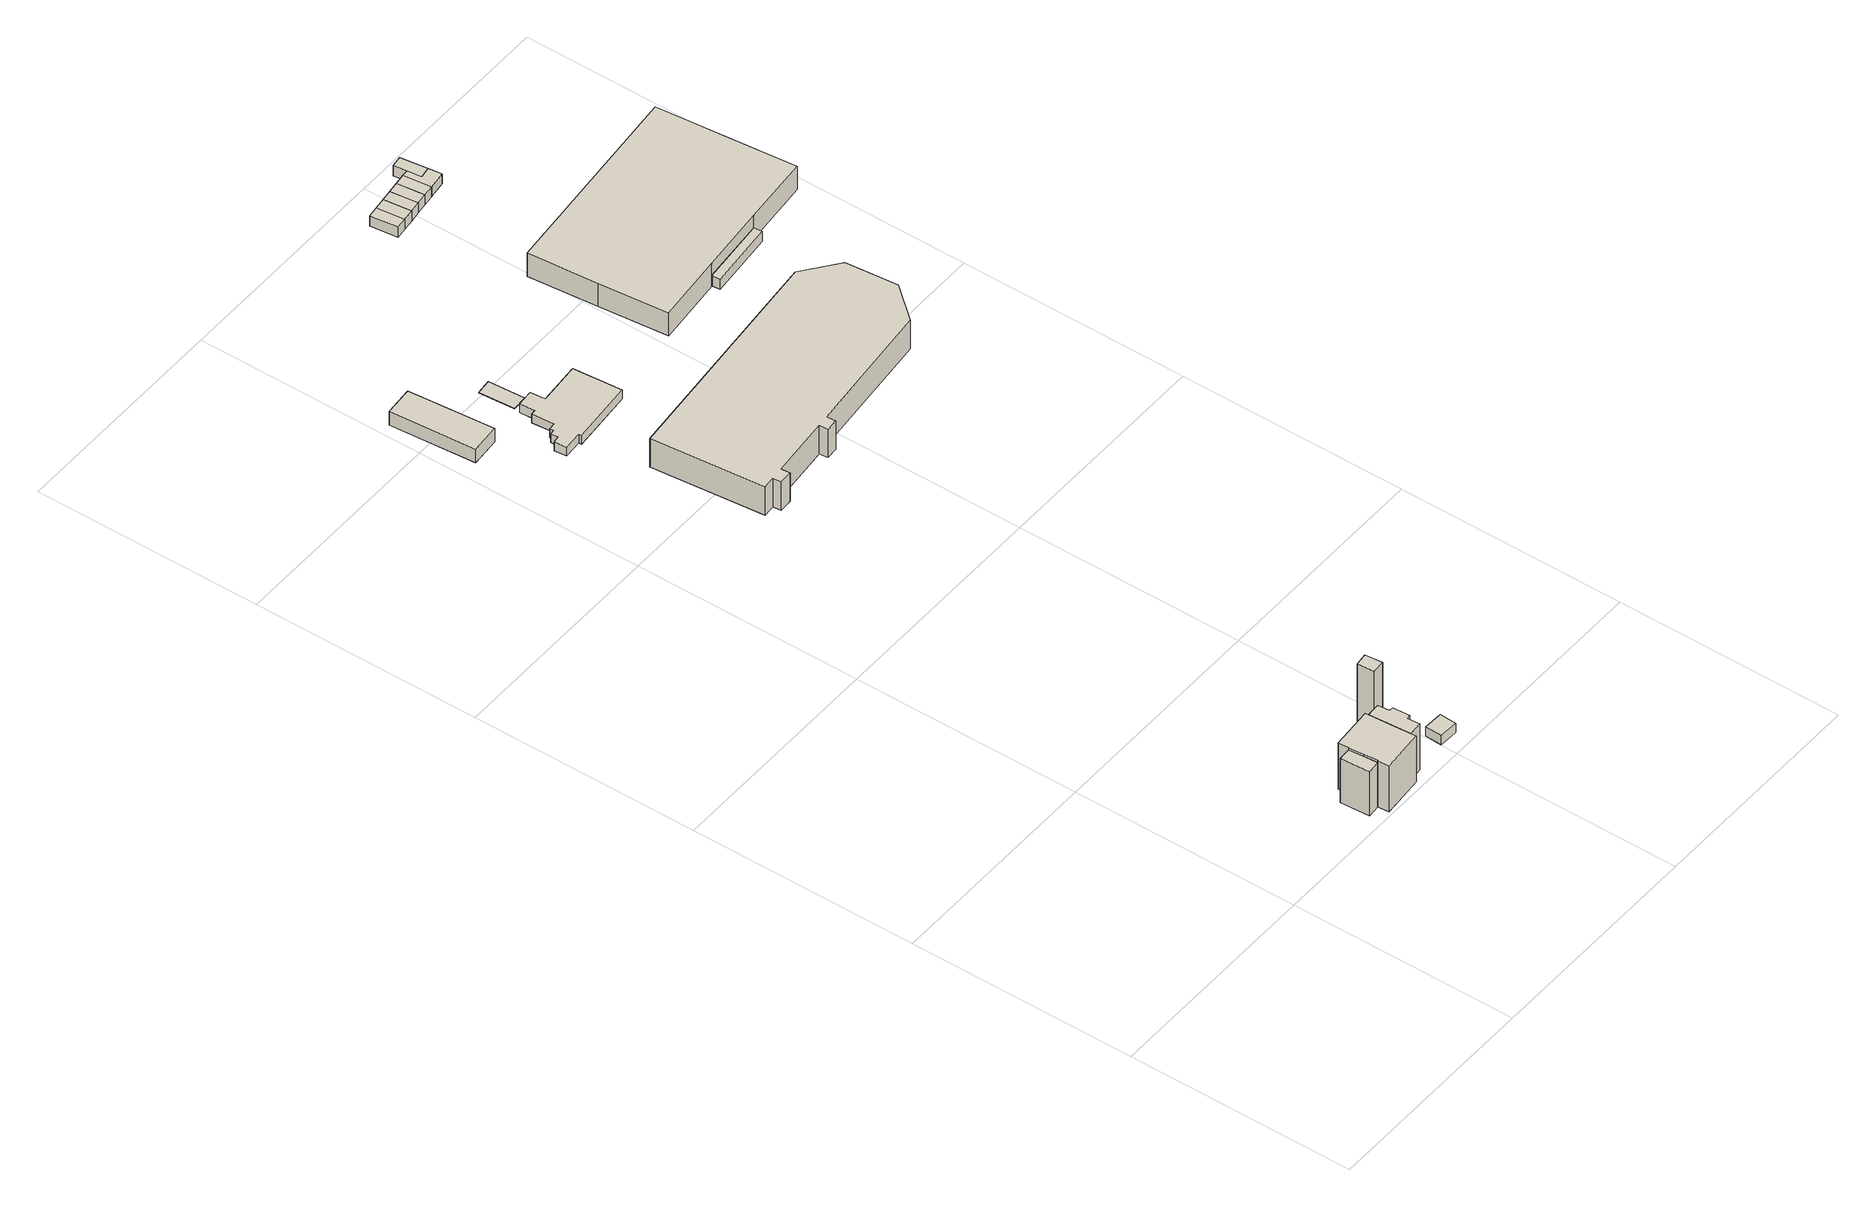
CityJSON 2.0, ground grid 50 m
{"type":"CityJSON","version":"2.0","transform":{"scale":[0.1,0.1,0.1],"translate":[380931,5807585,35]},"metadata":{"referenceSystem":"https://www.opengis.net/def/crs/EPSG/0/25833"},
"CityObjects":{
"building1":{"type":"Building","attributes":{"Gemeindeschluessel":"11000006","function":"31001_1010"},"address":[{"country":"Germany","locality":"Berlin","thoroughfareNumber":"60 (15)","thoroughfareName":"Sachtlebenstraße"}],"children":["building1-1","building1-2","building1-3"]},
"building1-1":{"type":"BuildingPart","attributes":{"BezugspunktDach":"2200","measuredHeight":12.17,"storeysAboveGround":3},"parents":["building1"],"geometry":[{"type":"MultiSurface","lod":"1","boundaries":[[[0,1,2,3,4,5,6,7,8,9,10,11]],[[12,13,14,15,16,17,18,19,20,21,22,23]],[[12,23,11,10]],[[13,12,10,9]],[[16,15,7,6]],[[17,16,6,5]],[[18,17,5,4]],[[19,18,4,3]],[[24,25,19,3,2]],[[26,24,20,2,1]],[[22,21,1,0]],[[23,22,0,11]],[[14,13,9,8]],[[15,14,8,7]],[[20,19,25,24]],[[21,20,24,26]]]}]},
"building1-2":{"type":"BuildingPart","attributes":{"BezugspunktDach":"2200","measuredHeight":11.81,"storeysAboveGround":3},"parents":["building1"],"geometry":[{"type":"MultiSurface","lod":"1","boundaries":[[[27,28,29,30,31,32,33,34]],[[35,36,37,38,39,40,15,13]],[[35,13,34,33]],[[36,35,33,32]],[[37,36,32,31]],[[38,37,31,30]],[[39,38,30,29]],[[40,39,29,28]],[[15,40,28,27]],[[13,9,8,7,27,34]],[[41,15,14]],[[41,14,8,9,13]],[[14,15,7,8]]]}]},
"building1-3":{"type":"BuildingPart","attributes":{"BezugspunktDach":"2200","measuredHeight":11.14,"storeysAboveGround":3},"parents":["building1"],"geometry":[{"type":"MultiSurface","lod":"1","boundaries":[[[42,43,25,26,44]],[[21,19,18,45,46]],[[21,46,44,26]],[[18,19,25,43]],[[45,18,43,42]],[[46,45,42,44]],[[19,47,20,24,25]],[[21,26,24,20]]]}]},
"building2":{"type":"Building","attributes":{"Gemeindeschluessel":"11000006","BezugspunktDach":"2200","function":"31001_2143","measuredHeight":20.22,"storeysAboveGround":1},"address":[{"country":"Germany","locality":"Berlin","thoroughfareNumber":"60 (14)","thoroughfareName":"Sachtlebenstraße"}],"geometry":[{"type":"Solid","lod":"1","boundaries":[[[[48,49,50,51]],[[52,53,54,55]],[[52,55,51,50]],[[53,52,50,49]],[[54,53,49,48]],[[55,54,48,51]]]]}]},
"building3":{"type":"Building","attributes":{"Gemeindeschluessel":"11000006","BezugspunktDach":"2200","function":"31001_2143","measuredHeight":2.31,"storeysAboveGround":1},"address":[{"country":"Germany","locality":"Berlin","thoroughfareNumber":"60 (13)","thoroughfareName":"Sachtlebenstraße"}],"geometry":[{"type":"Solid","lod":"1","boundaries":[[[[56,57,58,59]],[[60,61,62,63]],[[60,63,59,58]],[[61,60,58,57]],[[62,61,57,56]],[[63,62,56,59]]]]}]},
"building4":{"type":"Building","attributes":{"Gemeindeschluessel":"11000006","BezugspunktDach":"2200","function":"51009_1610","measuredHeight":3.4,"storeysAboveGround":0},"address":[{"country":"Germany","locality":"Berlin"}],"geometry":[{"type":"Solid","lod":"1","boundaries":[[[[64,65,66,67]],[[68,69,70,71]],[[68,71,67,66]],[[69,68,66,65]],[[70,69,65,64]],[[71,70,64,67]]]]}]},
"building5":{"type":"Building","attributes":{"Gemeindeschluessel":"11000006","BezugspunktDach":"2200","function":"31001_2143","measuredHeight":0.007,"storeysAboveGround":1},"address":[{"country":"Germany","locality":"Berlin","thoroughfareNumber":"60 (7)","thoroughfareName":"Sachtlebenstraße"}]},
"building6":{"type":"Building","attributes":{"Gemeindeschluessel":"11000006","BezugspunktDach":"2200","function":"31001_2143","measuredHeight":2.17,"storeysAboveGround":1},"address":[{"country":"Germany","locality":"Berlin","thoroughfareNumber":"60 (5)","thoroughfareName":"Sachtlebenstraße"}],"geometry":[{"type":"Solid","lod":"1","boundaries":[[[[72,73,74,75,76,77,78,79,80,81,82,83,84,85,86,87]],[[88,89,90,91,92,93,94,95,96,97,98,99,100,101,102,103]],[[88,103,87,86]],[[89,88,86,85]],[[90,89,85,84]],[[91,90,84,83]],[[92,91,83,82]],[[93,92,82,81]],[[94,93,81,80]],[[95,94,80,79]],[[96,95,79,78]],[[97,96,78,77]],[[98,97,77,76]],[[99,98,76,75]],[[100,99,75,74]],[[101,100,74,73]],[[102,101,73,72]],[[103,102,72,87]]]]}]},
"building7":{"type":"Building","attributes":{"Gemeindeschluessel":"11000006","BezugspunktDach":"2200","function":"31001_2143","measuredHeight":0.044,"storeysAboveGround":1},"address":[{"country":"Germany","locality":"Berlin","thoroughfareNumber":"60 (6)","thoroughfareName":"Sachtlebenstraße"}],"geometry":[{"type":"Solid","lod":"1","boundaries":[[[[104,105,106,107]],[[108,109,110,111]],[[108,111,107,106]],[[109,108,106,105]],[[110,109,105,104]],[[111,110,104,107]]]]}]},
"building8":{"type":"Building","attributes":{"Gemeindeschluessel":"11000006","BezugspunktDach":"2200","function":"31001_2120","measuredHeight":7.24,"storeysAboveGround":2},"address":[{"country":"Germany","locality":"Berlin","thoroughfareNumber":"60 (11)","thoroughfareName":"Sachtlebenstraße"}],"geometry":[{"type":"Solid","lod":"1","boundaries":[[[[112,113,114,115,116,117,118,119,120,121,122,123,124,125]],[[126,127,128,129,130,131,132,133,134,135,136,137,138,139]],[[126,139,125,124]],[[127,126,124,123]],[[128,127,123,122]],[[129,128,122,121]],[[130,129,121,120]],[[131,130,120,119]],[[132,131,119,118]],[[133,132,118,117]],[[134,133,117,116]],[[135,134,116,115]],[[136,135,115,114]],[[137,136,114,113]],[[138,137,113,112]],[[139,138,112,125]]]]}]},
"building9":{"type":"Building","attributes":{"Gemeindeschluessel":"11000006","BezugspunktDach":"2200","function":"31001_2724","measuredHeight":2.6,"storeysAboveGround":1},"address":[{"country":"Germany","locality":"Berlin","thoroughfareNumber":"56A (5)","thoroughfareName":"Sachtlebenstraße"}],"geometry":[{"type":"Solid","lod":"1","boundaries":[[[[140,141,142,143]],[[144,145,146,147]],[[144,147,143,142]],[[145,144,142,141]],[[146,145,141,140]],[[147,146,140,143]]]]}]},
"building10":{"type":"Building","attributes":{"Gemeindeschluessel":"11000006","BezugspunktDach":"2200","function":"31001_2724","measuredHeight":2.64,"storeysAboveGround":1},"address":[{"country":"Germany","locality":"Berlin","thoroughfareNumber":"56A (4)","thoroughfareName":"Sachtlebenstraße"}],"geometry":[{"type":"Solid","lod":"1","boundaries":[[[[141,148,149,142]],[[150,151,145,144]],[[150,144,142,149]],[[151,150,149,148]],[[145,151,148,141]],[[144,145,141,142]]]]}]},
"building11":{"type":"Building","attributes":{"Gemeindeschluessel":"11000006","BezugspunktDach":"2200","function":"31001_2724","measuredHeight":2.65,"storeysAboveGround":1},"address":[{"country":"Germany","locality":"Berlin","thoroughfareNumber":"56A (3)","thoroughfareName":"Sachtlebenstraße"}],"geometry":[{"type":"Solid","lod":"1","boundaries":[[[[148,152,153,149]],[[154,155,151,150]],[[154,150,149,153]],[[155,154,153,152]],[[151,155,152,148]],[[150,151,148,149]]]]}]},
"building12":{"type":"Building","attributes":{"Gemeindeschluessel":"11000006","BezugspunktDach":"2200","function":"31001_2724","measuredHeight":2.63,"storeysAboveGround":1},"address":[{"country":"Germany","locality":"Berlin","thoroughfareNumber":"56A (2)","thoroughfareName":"Sachtlebenstraße"}],"geometry":[{"type":"Solid","lod":"1","boundaries":[[[[152,156,157,158,153]],[[159,160,161,155,154]],[[159,154,153,158]],[[160,159,158,157]],[[161,160,157,156]],[[155,161,156,152]],[[154,155,152,153]]]]}]},
"building13":{"type":"Building","attributes":{"Gemeindeschluessel":"11000006","BezugspunktDach":"2200","function":"31001_2724","measuredHeight":2.57,"storeysAboveGround":1},"address":[{"country":"Germany","locality":"Berlin","thoroughfareNumber":"56A (1)","thoroughfareName":"Sachtlebenstraße"}],"geometry":[{"type":"Solid","lod":"1","boundaries":[[[[157,156,162,163,158]],[[164,165,161,160,159]],[[164,159,158,163]],[[165,164,163,162]],[[161,165,162,156]],[[160,161,156,157]],[[159,160,157,158]]]]}]},
"building14":{"type":"Building","attributes":{"Gemeindeschluessel":"11000006","BezugspunktDach":"2200","function":"51009_1610","measuredHeight":2.55,"storeysAboveGround":0},"address":[{"country":"Germany","locality":"Berlin"}],"geometry":[{"type":"Solid","lod":"1","boundaries":[[[[162,166,167,168,169,163]],[[170,171,172,173,174,175]],[[170,175,163,169]],[[171,170,169,168]],[[172,171,168,167]],[[173,172,167,166]],[[174,173,166,162]],[[175,174,162,163]]]]}]},
"building15":{"type":"Building","attributes":{"Gemeindeschluessel":"11000006","BezugspunktDach":"2200","function":"31001_2723","measuredHeight":2.67,"storeysAboveGround":1},"address":[{"country":"Germany","locality":"Berlin","thoroughfareNumber":"56A","thoroughfareName":"Sachtlebenstraße"}],"geometry":[{"type":"Solid","lod":"1","boundaries":[[[[169,168,167,176,177]],[[178,179,180,181,182]],[[178,182,177,176]],[[179,178,176,167]],[[180,179,167,168]],[[181,180,168,169]],[[182,181,169,177]]]]}]},
"building16":{"type":"Building","attributes":{"Gemeindeschluessel":"11000006","BezugspunktDach":"2200","function":"51009_1610","measuredHeight":2.56,"storeysAboveGround":0},"address":[{"country":"Germany","locality":"Berlin"}],"geometry":[{"type":"Solid","lod":"1","boundaries":[[[[183,184,185,186]],[[187,188,189,190]],[[187,190,186,185]],[[188,187,185,184]],[[189,188,184,183]],[[190,189,183,186]]]]}]},
"building17":{"type":"Building","attributes":{"Gemeindeschluessel":"11000006","BezugspunktDach":"2200","function":"31001_2143","measuredHeight":7.18,"storeysAboveGround":1},"address":[{"country":"Germany","locality":"Berlin","thoroughfareNumber":"60 (4)","thoroughfareName":"Sachtlebenstraße"}],"geometry":[{"type":"Solid","lod":"1","boundaries":[[[[191,192,193,194,195,196,197,198]],[[199,200,201,202,203,204,205,206]],[[199,206,198,197]],[[200,199,197,196]],[[201,200,196,195]],[[202,201,195,194]],[[203,202,194,193]],[[204,203,193,192]],[[205,204,192,191]],[[206,205,191,198]]]]}]}
},
"vertices":[
[298,96,123],[297,96,123],[300,63,123],[302,32,123],[301,32,123],[303,8,123],[396,15,123],[395,26,123],[392,70,123],[389,118,123],[388,126,123],[296,119,123],[388,126,6],[389,118,6],[392,70,6],[395,26,6],[396,15,6],[303,8,6],[301,32,6],[302,32,6],[300,63,6],[297,96,6],[298,96,6],[296,119,6],[300,63,118],[302,32,118],[297,96,118],
[395,26,124],[425,29,124],[423,56,124],[432,57,124],[429,94,124],[420,94,124],[418,120,124],[389,118,124],[418,120,6],[420,94,6],[429,94,6],[432,57,6],[423,56,6],[425,29,6],[392,82,6],
[273,30,118],[301,32,118],[269,94,118],[273,30,6],[269,94,6],[301,41,6],
[416,126,208],[444,128,208],[441,166,208],[413,163,208],[441,166,6],[444,128,6],[416,126,6],[413,163,6],
[543,34,31],[545,71,31],[502,73,31],[501,36,31],[502,73,8],[545,71,8],[543,34,8],[501,36,8],
[23,1888,63],[88,1893,63],[72,2080,63],[8,2075,63],[72,2080,29],[88,1893,29],[23,1888,29],[8,2075,29],
[139,1766,49],[180,1769,49],[180,1763,49],[321,1775,49],[312,1882,49],[218,1874,49],[215,1907,49],[179,1904,49],[182,1871,49],[171,1870,49],[175,1822,49],[159,1820,49],[160,1812,49],[150,1811,49],[151,1795,49],[136,1793,49],[151,1795,27],[150,1811,27],[160,1812,27],[159,1820,27],[175,1822,27],[171,1870,27],[182,1871,27],[179,1904,27],[215,1907,27],[218,1874,27],[312,1882,27],[321,1775,27],[180,1763,27],[180,1769,27],[139,1766,27],[136,1793,27],
[180,1916,30],[213,1918,30],[208,1997,30],[174,1994,30],[208,1997,29],[213,1918,29],[180,1916,29],[174,1994,29],
[234,1383,95],[260,1385,95],[262,1367,95],[291,1369,95],[289,1388,95],[423,1401,95],[425,1382,95],[451,1384,95],[450,1404,95],[746,1433,95],[808,1507,95],[797,1621,95],[723,1679,95],[210,1629,95],[723,1679,23],[797,1621,23],[808,1507,23],[746,1433,23],[450,1404,23],[451,1384,23],[425,1382,23],[423,1401,23],[289,1388,23],[291,1369,23],[262,1367,23],[260,1385,23],[234,1383,23],[210,1629,23],
[401,2347,73],[425,2350,73],[418,2410,73],[394,2407,73],[418,2410,47],[425,2350,47],[401,2347,47],[394,2407,47],
[450,2353,73],[443,2413,73],[443,2413,47],[450,2353,47],
[475,2356,73],[467,2416,73],[467,2416,47],[475,2356,47],
[499,2359,73],[497,2371,73],[492,2419,73],[492,2419,47],[497,2371,47],[499,2359,47],
[523,2362,73],[516,2422,73],[516,2422,47],[523,2362,47],
[562,2367,73],[558,2396,73],[534,2392,73],[530,2423,73],[530,2423,48],[534,2392,48],[558,2396,48],[562,2367,48],[523,2362,48],[516,2422,48],
[550,2455,73],[526,2452,73],[550,2455,47],[558,2396,47],[534,2392,47],[530,2423,47],[526,2452,47],
[660,1804,53],[808,1818,53],[806,1836,53],[659,1822,53],[806,1836,27],[808,1818,27],[660,1804,27],[659,1822,27],
[492,1958,84],[507,1807,84],[659,1822,84],[806,1836,84],[958,1850,84],[943,2002,84],[929,2153,84],[478,2110,84],[929,2153,25],[943,2002,25],[958,1850,25],[806,1836,25],[659,1822,25],[507,1807,25],[492,1958,25],[478,2110,25]
]}
